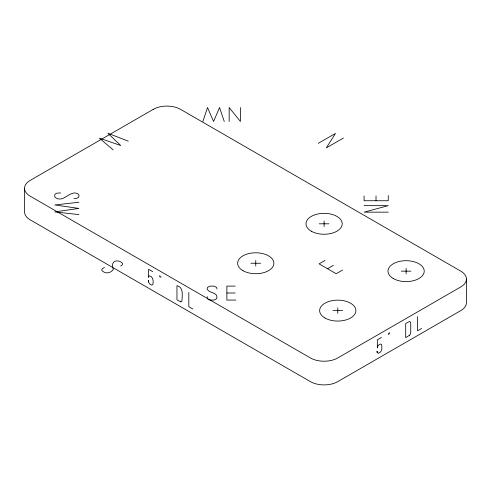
<?xml version="1.0" encoding="UTF-8"?>
<svg xmlns="http://www.w3.org/2000/svg" width="491" height="491" viewBox="0 0 491 491"><rect width="100%" height="100%" fill="white"/><g stroke="black" fill="none" stroke-linecap="round" stroke-linejoin="round"><path stroke-width="0.74" d="M202.863 121.486L207.533 107.517L213.579 121.486L219.557 107.517L224.264 121.486M318.358 143.304L335.445 133.442L326.319 147.901L343.405 138.039M104.417 267.405L102.085 268.988A3.873 2.24 0 0 0 102.073 270.67A8.912 5.143 0 0 0 105.7 272.763C108.585 273.364 111.825 271.811 113.323 269.35C111.254 264.496 112.899 259.892 118.718 261.065A8.912 5.143 0 0 1 122.345 263.151L122.308 264.833L120.694 266.024M324.993 260.463L319.101 263.863L336.188 273.726L342.577 270.038M327.534 268.73L333.426 265.33M381.433 337.47L377.327 339.84L377.327 347.953L377.775 346.094L379.04 344.694L380.55 344.001L381.605 344.608C382.274 347.696 382.115 352.446 378.273 353.281L377.229 352.618L377.076 351.255L377.229 352.618M421.64 328.467L417.553 330.824L417.553 316.634M78.916 202.255L54.753 204.968L78.916 208.417L54.753 211.903L78.916 214.592M60.731 192.963L57.134 193.129A3.873 2.24 0 0 0 55.066 194.313A8.912 5.143 0 0 0 55.066 197.272C63.578 204.133 70.446 188.434 78.603 194.313A8.912 5.143 0 0 1 78.603 197.272L76.522 198.45L73.926 198.628M364.089 205.655L388.252 205.655L364.089 212.155L388.252 212.155M319.267 223.798L328.927 223.798M250.919 263.256L260.586 263.256M401.282 271.149L410.942 271.149M235.195 286.112L226.867 286.112L226.867 300.062L235.901 300.062M226.867 292.998L235.195 292.998M332.935 310.607L342.601 310.607M128.292 141.181L107.885 133.239L120.749 145.539L99.391 138.143L113.182 149.908M152.689 271.609L148.589 269.24L148.589 277.354L149.031 276.016L149.571 275.832C153.37 276.728 153.53 281.404 152.861 284.498L151.811 285.118C149.718 284.608 148.172 282.515 148.331 280.367L148.485 281.908M192.895 309.035L188.814 306.679L188.814 292.483M466.45 279.041L466.45 302.714A19.333 11.158 0 0 1 460.785 310.607L337.765 381.636A19.333 11.158 0 0 1 310.429 381.636L30.215 219.851A19.333 11.158 0 0 1 24.55 211.959L24.55 188.286M406.112 268.356L406.112 273.941M389.584 332.573L389.584 333.966M388.504 333.193L388.504 334.592M388.252 195.522L388.252 200.739L364.089 200.739L364.089 195.927M376.02 195.927L376.02 200.739M337.765 307.814L337.765 313.399M324.097 221.005L324.097 226.59M255.75 260.463L255.75 266.048M240.412 107.535L240.412 121.486L229.156 107.535L229.156 121.486M216.961 288.99L216.654 287.493L214.616 286.29A8.912 5.143 0 0 0 209.491 286.29L207.441 287.493L207.098 289.23C209.123 292.599 214.162 292.268 216.605 295.226L216.961 297.804L216.654 298.688L214.616 299.884A8.912 5.143 0 0 1 209.491 299.884A3.873 2.24 0 0 1 207.441 298.688L207.147 296.613M160.839 276.12L160.839 277.519M159.759 275.5L159.759 276.899M409.469 335.31L405.701 337.673L405.701 323.477L409.469 321.488L410.58 322.151L410.74 322.998L410.74 332.333A2.964 1.712 -60 0 1 409.469 335.31M153.235 109.364L30.215 180.393A19.333 11.158 0 0 0 30.215 196.179L310.429 357.957A19.333 11.158 0 0 0 337.765 357.957L460.785 286.934A19.333 11.158 0 0 0 460.785 271.149L180.571 109.364A19.333 11.158 0 0 0 153.235 109.364M180.725 301.824L176.956 299.835L176.956 285.639C183.763 287.376 182.143 295.109 181.995 300.314A2.964 1.712 60 0 1 180.725 301.824M324.95 318.008A18.124 10.464 0 0 0 355.269 313.313A18.124 10.464 0 0 0 333.076 300.498A18.124 10.464 0 0 0 324.95 318.008M311.282 231.193A18.124 10.464 0 0 0 341.601 226.504A18.124 10.464 0 0 0 319.408 213.689A18.124 10.464 0 0 0 311.282 231.193M393.297 278.544A18.124 10.464 0 0 0 423.616 273.855A18.124 10.464 0 0 0 401.423 261.04A18.124 10.464 0 0 0 393.297 278.544M242.935 270.658A18.124 10.464 0 0 0 273.26 265.962A18.124 10.464 0 0 0 251.061 253.147A18.124 10.464 0 0 0 242.935 270.658"/></g></svg>
